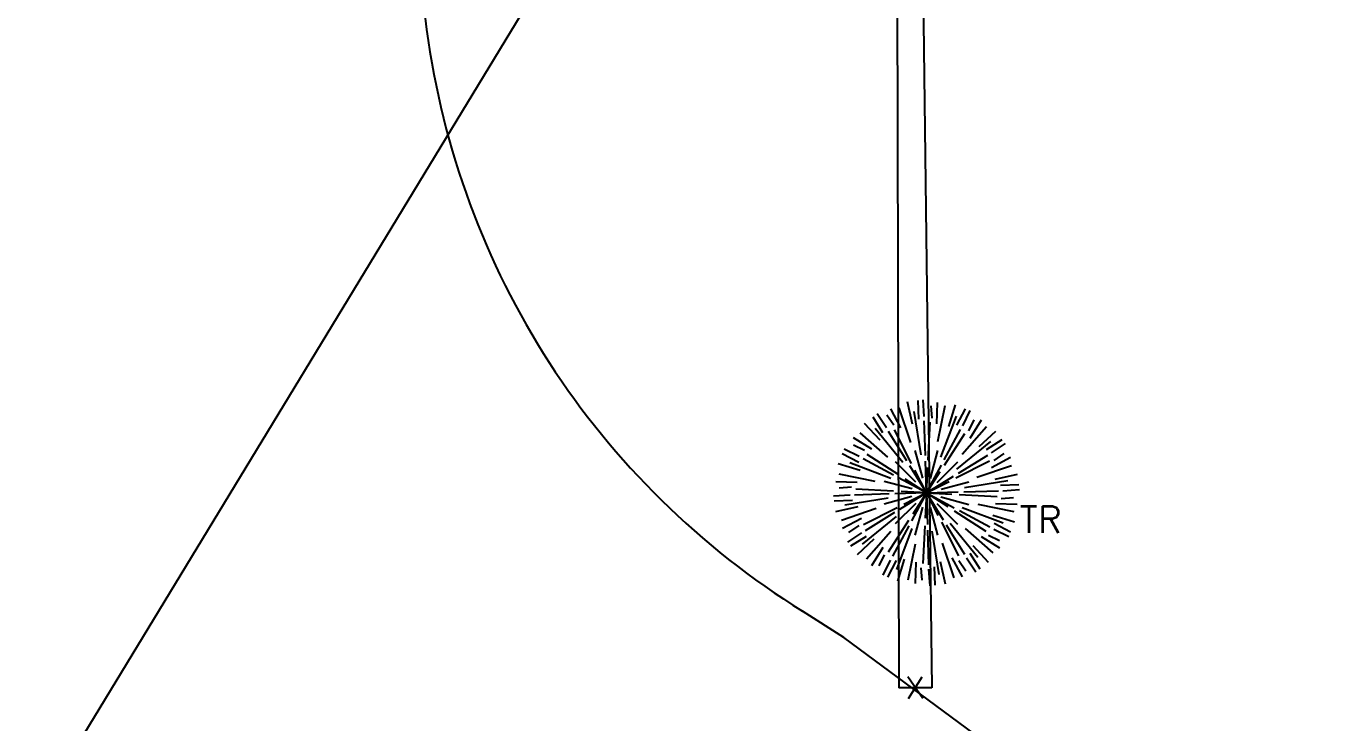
# Model space of a CAD drawing. Header units: metres. Extents: x 324293 to 653279, y 3585589 to 7191434.
# Drawn here: x 334399.63 to 334424.25, y 3600590.15 to 3600603.25 of the extents above; entities that cross this region are included whole.
import ezdxf

# ---------------------------------------------------------------- set-up
doc = ezdxf.new("R2010")
doc.units = ezdxf.units.M
for name, color, linetype in [('asfalt', 16, 'Continuous'), ('fibr', 20, 'Continuous'), ('sang gadval', 8, 'Continuous'), ('Tir bargh', 10, 'Continuous'), ('V-NODE', 1, 'Continuous'), ('V-NODE-TEXT', 11, 'Continuous'), ('V-NODE-TREE', 62, 'Continuous')]:
    doc.layers.add(name, color=color, linetype=linetype)
doc.styles.get("Standard").update_dxf_attribs({"font": 'simplex.shx'})

# ---------------------------------------------------------------- blocks, each defined once
blk = doc.blocks.new('E')
at = {"layer": 'Tir bargh'}
for p, q in [((-0.0752, 4.497), (-0.0994, 0.0003)), ((0.0787, 4.2834), (0.0994, -0.0003)), ((0.0994, -0.0003), (-0.0994, 0.0003)), ((0.0454, -0.0651), (-0.0454, 0.0651)), ((-0.0422, -0.0651), (0.0422, 0.0651))]:
    blk.add_line(p, q, dxfattribs=at)
blk = doc.blocks.new('*U85', base_point=(334414.463, 3600593.708))
at = {"layer": 'V-NODE', "lineweight": -2, "xscale": 3.131461794368422, "yscale": 3.131461794368422, "zscale": 3.131461794368422}
blk.add_blockref('E', (334414.463, 3600593.708), dxfattribs=at)
blk = doc.blocks.new('Tree 6')
at = {"color": 0, "linetype": 'ByBlock', "lineweight": -2}
for p, q in [((-0.0101, 0.0987), (-0.0112, 0.1234)), ((-0.0029, 0.1021), (-0.0044, 0.1244)), ((-0.0535, 0.0869), (-0.066, 0.1055)), ((-0.0341, 0.087), (-0.0476, 0.1123)), ((-0.0211, 0.0671), (-0.0367, 0.1137)), ((-0.0185, 0.0919), (-0.0252, 0.1215)), ((-0.007, 0.051), (-0.0164, 0.1089)), ((0.0076, 0.1), (0.0063, 0.1165)), ((0.014, 0.0924), (0.0149, 0.121)), ((0.0153, 0.0686), (0.0251, 0.1168)), ((0.0299, 0.0888), (0.0389, 0.1178)), ((0.0405, 0.0905), (0.052, 0.1125)), ((0.0485, 0.0898), (0.0584, 0.1099)), ((-0.0619, 0.0703), (-0.0826, 0.0926)), ((-0.0581, 0.0804), (-0.0714, 0.1013)), ((-0.0434, 0.0904), (-0.0528, 0.104)), ((-0.0015, 0.05), (-0.0029, 0.0962)), ((0.0023, 0.0439), (0.0049, 0.0943)), ((0.0194, 0.0477), (0.0402, 0.1025)), ((0.0476, 0.0518), (0.0801, 0.0886)), ((0.0566, 0.0828), (0.0637, 0.0977)), ((0.0583, 0.073), (0.0734, 0.0974)), ((-0.073, 0.0583), (-0.0974, 0.0734)), ((-0.0518, 0.0476), (-0.0886, 0.0801)), ((-0.0316, 0.0407), (-0.0686, 0.0861)), ((-0.0263, 0.0426), (-0.0506, 0.0819)), ((-0.02, 0.0391), (-0.0429, 0.0841)), ((0.0237, 0.0441), (0.0456, 0.0848)), ((0.0239, 0.0369), (0.0513, 0.0792)), ((0.0703, 0.0619), (0.0926, 0.0826)), ((0.0804, 0.0581), (0.1013, 0.0714)), ((-0.0898, 0.0485), (-0.1099, 0.0584)), ((-0.0828, 0.0566), (-0.0977, 0.0637)), ((-0.0049, 0.0195), (-0.0149, 0.0567)), ((0.0055, 0.0193), (0.0154, 0.0566)), ((0.0407, 0.0316), (0.0861, 0.0686)), ((0.0869, 0.0535), (0.1055, 0.066)), ((0.0904, 0.0434), (0.104, 0.0528)), ((-0.0888, 0.0299), (-0.1178, 0.0389)), ((-0.0905, 0.0405), (-0.1125, 0.052)), ((-0.0477, 0.0194), (-0.1025, 0.0402)), ((-0.0441, 0.0237), (-0.0848, 0.0456)), ((-0.0369, 0.0239), (-0.0792, 0.0513)), ((-0.014, 0.0144), (-0.0413, 0.0417)), ((0, 0), (-0.0222, 0.036)), ((0, 0), (-0.0013, 0.0423)), ((0, 0), (0.02, 0.0372)), ((0.0144, 0.014), (0.0417, 0.0413)), ((0.0391, 0.02), (0.0841, 0.0429)), ((0.0426, 0.0263), (0.0819, 0.0506)), ((0.0671, 0.0211), (0.1137, 0.0367)), ((0.087, 0.0341), (0.1123, 0.0476)), ((-0.0686, 0.0153), (-0.1168, 0.0251)), ((0, 0), (-0.0372, 0.02)), ((0, 0), (-0.0284, 0.0184)), ((0, 0), (-0.0154, 0.0302)), ((0, 0), (0.0017, 0.0338)), ((0, 0), (0.0184, 0.0284)), ((0, 0), (0.036, 0.0222)), ((0.0919, 0.0185), (0.1215, 0.0252)), ((-0.0924, 0.014), (-0.121, 0.0149)), ((-0.1, 0.0076), (-0.1165, 0.0063)), ((-0.0439, 0.0023), (-0.0943, 0.0049)), ((-0.0193, 0.0055), (-0.0566, 0.0154)), ((0, 0), (-0.0423, -0.0013)), ((0, 0), (-0.036, -0.0222)), ((0, 0), (-0.0338, 0.0017)), ((0, 0), (-0.0302, -0.0154)), ((0, 0), (-0.02, -0.0372)), ((0, 0), (-0.0184, -0.0284)), ((0, 0), (-0.0017, -0.0338)), ((0, 0), (0.0302, 0.0154)), ((0, 0), (0.0423, 0.0013)), ((0, 0), (0.0154, -0.0302)), ((0, 0), (0.0013, -0.0423)), ((0, 0), (0.0338, -0.0017)), ((0, 0), (0.0372, -0.02)), ((0, 0), (0.0284, -0.0184)), ((0, 0), (0.0222, -0.036)), ((0.0195, 0.0049), (0.0567, 0.0149)), ((0.05, 0.0015), (0.0962, 0.0029)), ((0.051, 0.007), (0.1089, 0.0164)), ((0.0987, 0.0101), (0.1234, 0.0112)), ((0.1021, 0.0029), (0.1244, 0.0044)), ((-0.1021, -0.0029), (-0.1244, -0.0044)), ((-0.0987, -0.0101), (-0.1234, -0.0112)), ((-0.051, -0.007), (-0.1089, -0.0164)), ((-0.05, -0.0015), (-0.0962, -0.0029)), ((-0.0195, -0.0049), (-0.0567, -0.0149)), ((-0.0144, -0.014), (-0.0417, -0.0413)), ((0.014, -0.0144), (0.0413, -0.0417)), ((0.0193, -0.0055), (0.0566, -0.0154)), ((0.0439, -0.0023), (0.0943, -0.0049)), ((0.0686, -0.0153), (0.1168, -0.0251)), ((0.0924, -0.014), (0.121, -0.0149)), ((0.1, -0.0076), (0.1165, -0.0063)), ((-0.0919, -0.0185), (-0.1215, -0.0252)), ((-0.0671, -0.0211), (-0.1137, -0.0367)), ((-0.087, -0.0341), (-0.1123, -0.0476)), ((-0.0407, -0.0316), (-0.0861, -0.0686)), ((-0.0391, -0.02), (-0.0841, -0.0429)), ((-0.0426, -0.0263), (-0.0819, -0.0506)), ((-0.0055, -0.0193), (-0.0154, -0.0566)), ((0.0049, -0.0195), (0.0149, -0.0567)), ((0.0369, -0.0239), (0.0792, -0.0513)), ((0.0441, -0.0237), (0.0848, -0.0456)), ((0.0477, -0.0194), (0.1025, -0.0402)), ((0.0888, -0.0299), (0.1178, -0.0389)), ((-0.0904, -0.0434), (-0.104, -0.0528)), ((-0.0476, -0.0518), (-0.0801, -0.0886)), ((-0.0239, -0.0369), (-0.0513, -0.0792)), ((-0.0237, -0.0441), (-0.0456, -0.0848)), ((-0.0194, -0.0477), (-0.0402, -0.1025)), ((-0.0023, -0.0439), (-0.0049, -0.0943)), ((0.0015, -0.05), (0.0029, -0.0962)), ((0.007, -0.051), (0.0164, -0.1089)), ((0.02, -0.0391), (0.0429, -0.0841)), ((0.0263, -0.0426), (0.0506, -0.0819)), ((0.0316, -0.0407), (0.0686, -0.0861)), ((0.0518, -0.0476), (0.0886, -0.0801)), ((0.0898, -0.0485), (0.1099, -0.0584)), ((0.0905, -0.0405), (0.1125, -0.052)), ((-0.0869, -0.0535), (-0.1055, -0.066)), ((-0.0804, -0.0581), (-0.1013, -0.0714)), ((-0.0703, -0.0619), (-0.0926, -0.0826)), ((-0.0153, -0.0686), (-0.0251, -0.1168)), ((0.0211, -0.0671), (0.0367, -0.1137)), ((0.073, -0.0583), (0.0974, -0.0734)), ((0.0828, -0.0566), (0.0977, -0.0637)), ((-0.0583, -0.073), (-0.0734, -0.0974)), ((-0.0566, -0.0828), (-0.0637, -0.0977)), ((0.0341, -0.087), (0.0476, -0.1123)), ((0.0535, -0.0869), (0.066, -0.1055)), ((0.0581, -0.0804), (0.0714, -0.1013)), ((0.0619, -0.0703), (0.0826, -0.0926)), ((-0.0485, -0.0898), (-0.0584, -0.1099)), ((-0.0405, -0.0905), (-0.052, -0.1125)), ((-0.0299, -0.0888), (-0.0389, -0.1178)), ((-0.014, -0.0924), (-0.0149, -0.121)), ((-0.0076, -0.1), (-0.0063, -0.1165)), ((0.0029, -0.1021), (0.0044, -0.1244)), ((0.0101, -0.0987), (0.0112, -0.1234)), ((0.0185, -0.0919), (0.0252, -0.1215)), ((0.0434, -0.0904), (0.0528, -0.104))]:
    blk.add_line(p, q, dxfattribs=at)
blk = doc.blocks.new('*U90', base_point=(334416.5556, 3600594.475, 1326.0606))
at = {"layer": 'V-NODE-TREE', "xscale": 14.06867355333635, "yscale": 14.06867355333635, "zscale": 14.06867355333635}
blk.add_blockref('Tree 6', (334416.5556, 3600594.475, 1326.0606), dxfattribs=at)
at = {"layer": 'V-NODE-TEXT', "linetype": 'ByBlock', "insert": (334418.3056, 3600594.225, 1326.0606), "char_height": 0.5, "attachment_point": 1}
blk.add_mtext('TR', dxfattribs=at)
blk = doc.blocks.new('*U102', base_point=(334416.5556, 3600594.475, 1326.0606))
at = {"layer": 'V-NODE-TREE', "xscale": 14.06867355333635, "yscale": 14.06867355333635, "zscale": 14.06867355333635}
blk.add_blockref('Tree 6', (334416.5556, 3600594.475, 1326.0606), dxfattribs=at)
at = {"layer": 'V-NODE-TEXT', "linetype": 'ByBlock', "insert": (334418.3056, 3600594.225, 1326.0606), "char_height": 0.5, "attachment_point": 1}
blk.add_mtext('TR', dxfattribs=at)
blk = doc.blocks.new('*U114', base_point=(334416.5556, 3600594.475, 1326.0606))
at = {"layer": 'V-NODE-TREE', "xscale": 14.06867355333635, "yscale": 14.06867355333635, "zscale": 14.06867355333635}
blk.add_blockref('Tree 6', (334416.5556, 3600594.475, 1326.0606), dxfattribs=at)
at = {"layer": 'V-NODE-TEXT', "linetype": 'ByBlock', "insert": (334418.3056, 3600594.225, 1326.0606), "char_height": 0.5, "attachment_point": 1}
blk.add_mtext('TR', dxfattribs=at)
blk = doc.blocks.new('*U126', base_point=(334416.5556, 3600594.475, 1326.0606))
at = {"layer": 'V-NODE-TREE', "xscale": 14.06867355333635, "yscale": 14.06867355333635, "zscale": 14.06867355333635}
blk.add_blockref('Tree 6', (334416.5556, 3600594.475, 1326.0606), dxfattribs=at)
at = {"layer": 'V-NODE-TEXT', "linetype": 'ByBlock', "insert": (334418.3056, 3600594.225, 1326.0606), "char_height": 0.5, "attachment_point": 1}
blk.add_mtext('TR', dxfattribs=at)
blk = doc.blocks.new('*U138', base_point=(334416.5556, 3600594.475, 1326.0606))
at = {"layer": 'V-NODE-TREE', "xscale": 14.06867355333635, "yscale": 14.06867355333635, "zscale": 14.06867355333635}
blk.add_blockref('Tree 6', (334416.5556, 3600594.475, 1326.0606), dxfattribs=at)
at = {"layer": 'V-NODE-TEXT', "linetype": 'ByBlock', "insert": (334418.3056, 3600594.225, 1326.0606), "char_height": 0.5, "attachment_point": 1}
blk.add_mtext('TR', dxfattribs=at)

msp = doc.modelspace()

# ---------------------------------------------------------------- linework, layer by layer
at = {"layer": 'asfalt'}
msp.add_arc((334422.25224, 3600605.18707, 1314.31423), 15.22418, 136.88635, 238.186835, dxfattribs=at)
at = {"layer": 'fibr', "elevation": 1312.93713, "flags": 128}
msp.add_lwpolyline([(334432.7307, 3600642.641), (334163.95627, 3600200.20536)], dxfattribs=at)
at = {"layer": 'sang gadval', "elevation": -12.91667, "flags": 128}
msp.add_lwpolyline([(334512.9316, 3600549.61), (334446.57388, 3600577.26392), (334421.8049, 3600587.358), (334418.6042, 3600589.095), (334415.0051, 3600591.758), (334414.2268, 3600592.25)], dxfattribs=at)

# ---------------------------------------------------------------- block references
at = {"layer": 'V-NODE', "color": 3, "rotation": 0.4498703063302869}
msp.add_blockref('*U85', (334416.34612, 3600590.81086, 1313.25213), dxfattribs=at)
at = {"layer": 'V-NODE-TREE'}
for name in ['*U90', '*U102', '*U114', '*U126', '*U138']:
    msp.add_blockref(name, (334416.5556, 3600594.475, 1313.14393), dxfattribs=at)

doc.saveas('drawing.dxf')
